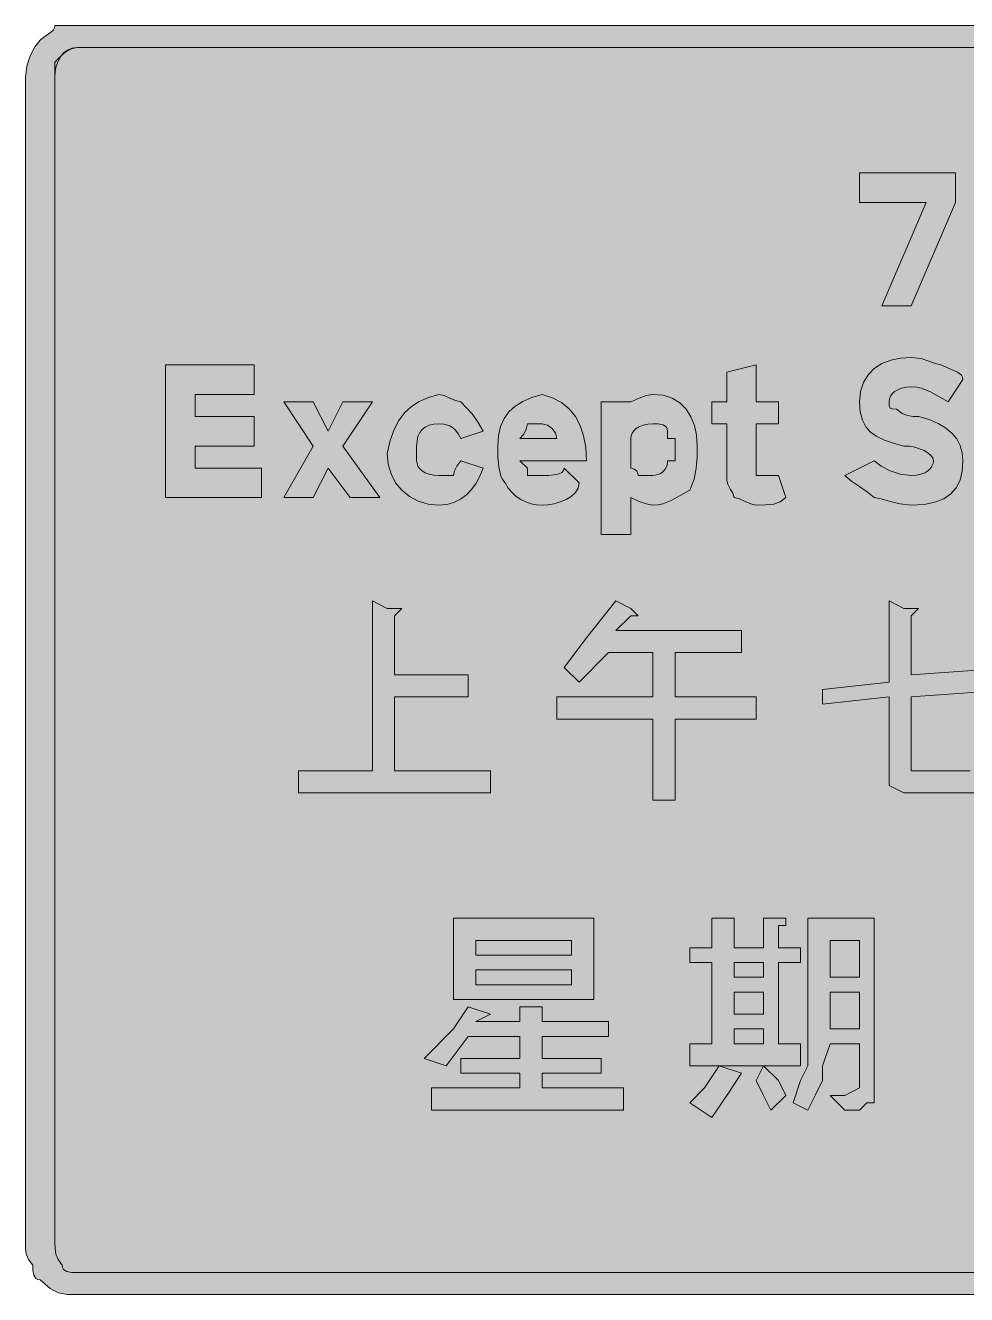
# Model space of a CAD drawing. Header units: metres. Extents: x 12 to 555, y 32 to 238.
# Drawn here: x 11.6 to 164.6, y 31.9 to 238.3 of the extents above; entities that cross this region are included whole.
import ezdxf

# ---------------------------------------------------------------- set-up
doc = ezdxf.new("R2010")
doc.units = ezdxf.units.M
doc.layers.add('FILL_BLACK_000000', color=7, linetype='Continuous', true_color=0x000000)
doc.layers.add('FILL_WHITE_FFFFFF', color=7, linetype='Continuous', true_color=0xffffff)

msp = doc.modelspace()

# ---------------------------------------------------------------- hatches: boundary and pattern name
at = {"layer": 'FILL_BLACK_000000', "true_color": 0x000000}
h = msp.add_hatch(color=7, dxfattribs=at)
h.dxf.hatch_style = 1
h.paths.add_polyline_path([(550.41, 238.32), (552.81, 235.92), (553.21, 235.87), (553.52, 235.71), (554.01, 235.17), (554.5, 234.4), (555.21, 233.52), (555.21, 229.92), (555.21, 40.32), (555, 38.54), (554.46, 36.87), (553.69, 35.43), (552.81, 34.32), (552.1, 33.44), (551.61, 32.67), (551.12, 32.13), (550.81, 31.97), (550.41, 31.92), (546.81, 31.92), (20.01, 31.92), (18.4, 31.96), (17.01, 32.22), (16.33, 32.51), (15.62, 32.93), (14.01, 34.32), (13.61, 34.37), (13.32, 34.53), (12.96, 35.07), (12.83, 35.84), (12.81, 36.72), (12.12, 37.62), (11.76, 38.52), (11.63, 39.42), (11.61, 40.32), (11.61, 229.92), (11.82, 231.7), (12.36, 233.37), (13.13, 234.81), (14.01, 235.92), (14.89, 236.63), (15.66, 237.12), (16.2, 237.61), (16.36, 237.92), (16.41, 238.32), (20.01, 238.32), (546.81, 238.32), (550.41, 238.32)])
h.paths.add_polyline_path([(18.43, 234.31), (17.82, 233.83), (17.31, 233.22), (16.92, 232.49), (16.63, 231.68), (16.47, 230.82), (16.41, 229.92), (16.41, 40.32), (16.43, 39.42), (16.56, 38.52), (16.92, 37.62), (17.61, 36.72), (17.66, 36.32), (17.82, 36.03), (18.36, 35.67), (19.13, 35.54), (20.01, 35.52), (546.81, 35.52), (547.71, 35.54), (548.61, 35.67), (549.51, 36.03), (550.41, 36.72), (550.6, 37.62), (551.01, 38.52), (551.42, 39.42), (551.61, 40.32), (551.61, 229.92), (551.42, 230.82), (551.01, 231.72), (550.6, 232.62), (550.41, 233.52), (549.51, 233.71), (548.61, 234.12), (547.71, 234.53), (546.81, 234.72), (20.01, 234.72), (19.17, 234.61), (18.43, 234.31)], flags=16)
h = msp.add_hatch(color=7, dxfattribs=at)
h.dxf.hatch_style = 1
h.paths.add_polyline_path([(158.01, 209.52), (147.21, 209.52), (147.21, 214.32), (162.81, 214.32), (162.81, 209.52), (155.61, 192.72), (150.81, 192.72), (158.01, 209.52)])
h = msp.add_hatch(color=7, dxfattribs=at)
h.dxf.hatch_style = 1
h.paths.add_polyline_path([(152.03, 176.43), (152.16, 176.07), (152.52, 175.94), (153.21, 175.92), (154.11, 175.23), (155.01, 174.87), (155.91, 174.74), (156.81, 174.72), (158.5, 174.21), (159.96, 173.59), (161.2, 172.86), (162.21, 172.02), (163, 171.06), (163.56, 169.99), (163.9, 168.81), (164.01, 167.52), (163.9, 165.83), (163.54, 164.37), (162.93, 163.13), (162.06, 162.12), (160.9, 161.33), (159.45, 160.77), (157.69, 160.43), (155.61, 160.32), (153.83, 160.51), (152.16, 160.92), (150.72, 161.33), (149.61, 161.52), (148.52, 162.42), (147.21, 163.32), (145.9, 164.22), (144.81, 165.12), (149.61, 167.52), (150.72, 166.64), (152.16, 165.87), (153.83, 165.33), (155.61, 165.12), (156.45, 165.17), (157.18, 165.33), (157.8, 165.56), (158.31, 165.87), (158.7, 166.23), (158.98, 166.64), (159.15, 167.07), (159.21, 167.52), (159.1, 167.97), (158.8, 168.4), (158.32, 168.81), (157.71, 169.17), (156.17, 169.71), (155.31, 169.87), (154.41, 169.92), (152.72, 170.38), (151.26, 170.88), (150.02, 171.46), (149.01, 172.17), (148.22, 173.05), (147.66, 174.14), (147.32, 175.48), (147.21, 177.12), (147.37, 178.81), (147.85, 180.27), (148.6, 181.51), (149.61, 182.52), (150.84, 183.31), (152.27, 183.87), (153.87, 184.21), (155.61, 184.32), (157.2, 184.13), (158.46, 183.72), (159.49, 183.31), (160.41, 183.12), (163.11, 181.92), (163.78, 181.43), (163.95, 181.12), (164.01, 180.72), (161.61, 177.12), (158.61, 178.77), (157.22, 179.31), (156.46, 179.47), (155.61, 179.52), (154.77, 179.47), (154.03, 179.31), (153.42, 179.08), (152.91, 178.77), (152.52, 178.41), (152.23, 178), (152.07, 177.57), (152.01, 177.12), (152.03, 176.43)])
h = msp.add_hatch(color=7, dxfattribs=at)
h.dxf.hatch_style = 1
h.paths.add_polyline_path([(39.21, 166.32), (50.01, 166.32), (50.01, 161.52), (34.41, 161.52), (34.41, 183.12), (48.81, 183.12), (48.81, 178.32), (39.21, 178.32), (39.21, 174.72), (48.81, 174.72), (48.81, 169.92), (39.21, 169.92), (39.21, 166.32)])
h = msp.add_hatch(color=7, dxfattribs=at)
h.dxf.hatch_style = 1
h.paths.add_polyline_path([(134.01, 177.12), (134.01, 173.52), (130.41, 173.52), (130.41, 166.32), (130.41, 165.12), (131.61, 165.12), (132.81, 165.12), (134.01, 165.12), (135.21, 161.52), (134.29, 160.83), (133.26, 160.47), (132, 160.34), (130.41, 160.32), (129.51, 160.51), (128.61, 160.92), (127.71, 161.33), (126.81, 161.52), (126.62, 162.25), (126.21, 162.87), (125.8, 163.71), (125.66, 164.33), (125.61, 165.12), (125.61, 173.52), (123.21, 173.52), (123.21, 177.12), (125.61, 177.12), (125.61, 181.92), (130.41, 183.12), (130.41, 177.12), (134.01, 177.12)])
h = msp.add_hatch(color=7, dxfattribs=at)
h.dxf.hatch_style = 1
h.paths.add_polyline_path([(79.71, 178.13), (80.61, 177.72), (81.51, 177.31), (82.41, 177.12), (84.21, 175.17), (85.11, 173.91), (86.01, 172.32), (82.41, 171.12), (81.96, 171.91), (81.51, 172.51), (81.06, 172.93), (80.61, 173.22), (79.71, 173.48), (78.81, 173.52), (77.97, 173.46), (77.23, 173.29), (76.62, 173.01), (76.11, 172.62), (75.72, 172.11), (75.43, 171.49), (75.27, 170.76), (75.21, 169.92), (75.21, 168.72), (75.21, 167.52), (75.27, 167.07), (75.43, 166.64), (75.72, 166.23), (76.11, 165.87), (76.62, 165.56), (77.23, 165.33), (77.97, 165.17), (78.81, 165.12), (81.21, 165.12), (81.36, 165.87), (81.72, 166.64), (82.41, 167.52), (86.01, 166.32), (85.5, 165.03), (84.88, 163.86), (84.15, 162.84), (83.31, 161.97), (82.35, 161.27), (81.28, 160.75), (80.1, 160.43), (78.81, 160.32), (77.07, 160.48), (75.47, 160.96), (74.04, 161.71), (72.81, 162.72), (71.8, 163.95), (71.05, 165.38), (70.57, 166.98), (70.41, 168.72), (70.92, 170.81), (71.55, 172.58), (72.33, 174.08), (73.26, 175.32), (74.36, 176.34), (75.64, 177.16), (77.12, 177.81), (78.81, 178.32), (79.71, 178.13)])
h = msp.add_hatch(color=7, dxfattribs=at)
h.dxf.hatch_style = 1
h.paths.add_polyline_path([(93.21, 166.32), (93.21, 165.12), (95.61, 165.12), (96.68, 165.14), (97.86, 165.27), (98.39, 165.41), (98.82, 165.63), (99.1, 165.92), (99.21, 166.32), (101.61, 163.92), (101.45, 163.08), (101.01, 162.34), (100.34, 161.73), (99.51, 161.22), (98.56, 160.83), (97.56, 160.54), (96.56, 160.38), (95.61, 160.32), (94.71, 160.38), (93.83, 160.54), (92.97, 160.83), (92.16, 161.22), (91.4, 161.73), (90.72, 162.34), (90.11, 163.08), (89.61, 163.92), (89.21, 164.42), (88.92, 165.03), (88.56, 166.47), (88.43, 168.14), (88.41, 169.92), (88.52, 171.61), (88.86, 173.09), (89.42, 174.37), (90.21, 175.47), (91.22, 176.4), (92.46, 177.18), (93.92, 177.81), (95.61, 178.32), (97.3, 177.76), (98.76, 176.97), (100, 175.96), (101.01, 174.72), (101.8, 173.26), (102.36, 171.57), (102.7, 169.66), (102.81, 167.52), (92.01, 167.52), (93.21, 166.32)])
h.paths.add_polyline_path([(97.8, 172), (97.26, 172.77), (96.49, 173.31), (95.61, 173.52), (93.21, 173.52), (93.02, 172.64), (92.61, 171.87), (92.01, 171.12), (98.01, 171.12), (97.8, 172)], flags=16)
h = msp.add_hatch(color=7, dxfattribs=at)
h.dxf.hatch_style = 1
h.paths.add_polyline_path([(120.66, 166.32), (120.3, 164.52), (119.61, 162.72), (116.61, 161.07), (115.22, 160.53), (114.46, 160.37), (113.61, 160.32), (112.54, 160.51), (111.36, 160.92), (110.01, 161.52), (110.01, 155.52), (105.21, 155.52), (105.21, 177.12), (110.01, 177.12), (111.36, 177.72), (112.54, 178.13), (113.61, 178.32), (115.3, 178.16), (116.76, 177.68), (118, 176.93), (119.01, 175.92), (119.8, 174.69), (120.36, 173.26), (120.7, 171.66), (120.81, 169.92), (120.79, 168.12), (120.66, 166.32)])
h.paths.add_polyline_path([(114.81, 165.42), (115.25, 165.71), (115.63, 166.13), (115.91, 166.73), (116.01, 167.52), (117.21, 167.52), (117.21, 171.12), (116.01, 171.12), (116.01, 172.32), (115.96, 172.72), (115.8, 173.01), (115.26, 173.37), (114.49, 173.5), (113.61, 173.52), (112.77, 173.47), (112.03, 173.31), (111.42, 173.08), (110.91, 172.77), (110.52, 172.41), (110.23, 172), (110.07, 171.57), (110.01, 171.12), (110.01, 167.52), (110.01, 166.32), (110.61, 166.17), (111.02, 165.81), (111.16, 165.52), (111.21, 165.12), (113.61, 165.12), (113.98, 165.16), (114.81, 165.42)], flags=16)
h = msp.add_hatch(color=7, dxfattribs=at)
h.dxf.hatch_style = 1
h.paths.add_polyline_path([(68.01, 177.12), (63.21, 169.92), (69.21, 161.52), (64.41, 161.52), (60.81, 166.32), (58.41, 161.52), (53.61, 161.52), (58.41, 169.92), (53.61, 177.12), (58.41, 177.12), (60.81, 172.32), (63.21, 177.12), (68.01, 177.12)])
h = msp.add_hatch(color=7, dxfattribs=at)
h.dxf.hatch_style = 1
h.paths.add_polyline_path([(71.61, 143.52), (72.81, 143.52), (71.61, 142.32), (71.61, 132.72), (83.61, 132.72), (83.61, 129.12), (71.61, 129.12), (71.61, 117.12), (87.21, 117.12), (87.21, 113.52), (56.01, 113.52), (56.01, 117.12), (68.01, 117.12), (68.01, 144.72), (70.41, 143.52), (71.61, 143.52)])
h = msp.add_hatch(color=7, dxfattribs=at)
h.dxf.hatch_style = 1
h.paths.add_polyline_path([(102.81, 138.72), (107.61, 144.72), (110.01, 143.52), (111.21, 142.32), (110.01, 142.32), (107.61, 139.92), (128.01, 139.92), (128.01, 136.32), (117.21, 136.32), (117.21, 129.12), (130.41, 129.12), (130.41, 125.52), (117.21, 125.52), (117.21, 112.32), (113.61, 112.32), (113.61, 125.52), (98.01, 125.52), (98.01, 129.12), (113.61, 129.12), (113.61, 136.32), (106.41, 136.32), (101.61, 131.52), (99.21, 133.92), (102.81, 138.72)])
h = msp.add_hatch(color=7, dxfattribs=at)
h.dxf.hatch_style = 1
h.paths.add_polyline_path([(155.61, 143.52), (156.81, 143.52), (155.61, 142.32), (155.61, 132.72), (172.41, 133.92), (172.41, 130.32), (155.61, 129.12), (155.61, 119.52), (155.61, 118.32), (155.61, 117.12), (156.81, 117.12), (165.21, 117.12), (166.41, 117.12), (167.61, 117.12), (167.61, 118.32), (168.81, 119.52), (170.01, 121.92), (172.41, 120.72), (171.21, 115.92), (171.21, 114.72), (170.01, 113.52), (167.61, 113.52), (166.41, 113.52), (156.81, 113.52), (154.41, 113.52), (152.01, 114.72), (152.01, 115.92), (152.01, 118.32), (152.01, 129.12), (141.21, 127.92), (141.21, 130.32), (152.01, 131.52), (152.01, 144.72), (154.41, 143.52), (155.61, 143.52)])
h = msp.add_hatch(color=7, dxfattribs=at)
h.dxf.hatch_style = 1
h.paths.add_polyline_path([(81.21, 93.12), (104.01, 93.12), (104.01, 79.92), (81.21, 79.92), (81.21, 93.12)])
h.paths.add_polyline_path([(84.81, 89.52), (84.81, 87.12), (100.41, 87.12), (100.41, 89.52), (84.81, 89.52)], flags=16)
h.paths.add_polyline_path([(100.41, 84.72), (84.81, 84.72), (84.81, 82.32), (100.41, 82.32), (100.41, 84.72)], flags=16)
h = msp.add_hatch(color=7, dxfattribs=at)
h.dxf.hatch_style = 1
h.paths.add_polyline_path([(126.81, 93.12), (126.81, 91.92), (126.81, 88.32), (131.61, 88.32), (131.61, 93.12), (134.01, 93.12), (135.21, 93.12), (135.21, 91.92), (134.01, 91.92), (134.01, 88.32), (137.61, 88.32), (137.61, 85.92), (134.01, 85.92), (134.01, 72.72), (137.61, 72.72), (137.61, 69.12), (119.61, 69.12), (119.61, 72.72), (123.21, 72.72), (123.21, 85.92), (119.61, 85.92), (119.61, 88.32), (123.21, 88.32), (123.21, 93.12), (125.61, 93.12), (126.81, 93.12)])
h.paths.add_polyline_path([(126.81, 77.52), (131.61, 77.52), (131.61, 81.12), (126.81, 81.12), (126.81, 77.52)], flags=16)
h.paths.add_polyline_path([(126.81, 75.12), (126.81, 72.72), (131.61, 72.72), (131.61, 75.12), (126.81, 75.12)], flags=16)
h.paths.add_polyline_path([(131.61, 85.92), (126.81, 85.92), (126.81, 83.52), (131.61, 83.52), (131.61, 85.92)], flags=16)
h = msp.add_hatch(color=7, dxfattribs=at)
h.dxf.hatch_style = 1
h.paths.add_polyline_path([(149.61, 64.32), (149.61, 63.12), (148.41, 63.12), (147.21, 61.92), (144.81, 61.92), (142.41, 64.32), (144.81, 64.32), (147.21, 65.52), (147.21, 72.72), (142.41, 72.72), (141.21, 69.12), (141.21, 66.72), (140.01, 64.32), (138.81, 61.92), (136.41, 63.12), (137.61, 66.72), (138.81, 69.12), (138.81, 73.92), (138.81, 78.72), (138.81, 93.12), (149.61, 93.12), (149.61, 66.72), (149.61, 64.32)])
h.paths.add_polyline_path([(142.41, 81.12), (142.41, 75.12), (147.21, 75.12), (147.21, 81.12), (142.41, 81.12)], flags=16)
h.paths.add_polyline_path([(147.21, 89.52), (142.41, 89.52), (142.41, 83.52), (147.21, 83.52), (147.21, 89.52)], flags=16)
h = msp.add_hatch(color=7, dxfattribs=at)
h.dxf.hatch_style = 1
h.paths.add_polyline_path([(84.81, 76.32), (92.01, 76.32), (92.01, 78.72), (95.61, 78.72), (95.61, 77.52), (95.61, 76.32), (106.41, 76.32), (106.41, 73.92), (95.61, 73.92), (95.61, 70.32), (105.21, 70.32), (105.21, 67.92), (95.61, 67.92), (95.61, 65.52), (108.81, 65.52), (108.81, 61.92), (77.61, 61.92), (77.61, 65.52), (92.01, 65.52), (92.01, 67.92), (82.41, 67.92), (82.41, 70.32), (92.01, 70.32), (92.01, 73.92), (83.61, 73.92), (80.01, 69.12), (76.41, 70.32), (81.21, 75.12), (83.61, 78.72), (87.21, 77.52), (84.81, 76.32)])
h = msp.add_hatch(color=7, dxfattribs=at)
h.dxf.hatch_style = 1
h.paths.add_polyline_path([(122.01, 65.52), (124.41, 69.12), (128.01, 67.92), (125.61, 64.32), (123.21, 60.72), (119.61, 63.12), (122.01, 65.52)])
h = msp.add_hatch(color=7, dxfattribs=at)
h.dxf.hatch_style = 1
h.paths.add_polyline_path([(134.01, 66.72), (135.21, 64.32), (132.81, 61.92), (131.61, 64.32), (130.41, 66.72), (131.61, 69.12), (134.01, 66.72)])
at = {"layer": 'FILL_WHITE_FFFFFF', "true_color": 0xffffff}
h = msp.add_hatch(color=7, dxfattribs=at)
h.dxf.hatch_style = 1
h.paths.add_polyline_path([(19.13, 35.54), (18.36, 35.67), (17.82, 36.03), (17.66, 36.32), (17.61, 36.72), (16.92, 37.62), (16.56, 38.52), (16.43, 39.42), (16.41, 40.32), (16.41, 229.92), (16.41, 232.32), (17.61, 233.52), (18.36, 234.12), (19.13, 234.53), (20.01, 234.72), (546.81, 234.72), (548.01, 234.72), (548.72, 234.03), (549.21, 233.67), (549.7, 233.54), (550.41, 233.52), (550.41, 232.32), (551.1, 231.61), (551.46, 231.12), (551.59, 230.63), (551.61, 229.92), (551.61, 40.32), (551.42, 39.42), (551.01, 38.52), (550.6, 37.62), (550.41, 36.72), (549.51, 36.03), (548.61, 35.67), (547.71, 35.54), (546.81, 35.52), (20.01, 35.52), (19.13, 35.54)])

# ---------------------------------------------------------------- linework, layer by layer
at = {"layer": 'FILL_BLACK_000000', "lineweight": 0, "true_color": 0x000000}
for points in [[(546.81, 31.92), (20.01, 31.92), (18.4, 31.96), (17.01, 32.22), (16.33, 32.51), (15.62, 32.93), (14.01, 34.32), (13.61, 34.37), (13.32, 34.53), (12.96, 35.07), (12.83, 35.84), (12.81, 36.72), (12.12, 37.62), (11.76, 38.52), (11.63, 39.42), (11.61, 40.32), (11.61, 229.92), (11.82, 231.7), (12.36, 233.37), (13.13, 234.81), (14.01, 235.92), (14.89, 236.63), (15.66, 237.12), (16.2, 237.61), (16.36, 237.92), (16.41, 238.32), (20.01, 238.32), (546.81, 238.32)], [(546.81, 234.72), (20.01, 234.72), (19.17, 234.61), (18.43, 234.31), (17.82, 233.83), (17.31, 233.22), (16.92, 232.49), (16.63, 231.68), (16.47, 230.82), (16.41, 229.92), (16.41, 40.32), (16.43, 39.42), (16.56, 38.52), (16.92, 37.62), (17.61, 36.72), (17.66, 36.32), (17.82, 36.03), (18.36, 35.67), (19.13, 35.54), (20.01, 35.52), (546.81, 35.52)], [(166.41, 113.52), (156.81, 113.52), (154.41, 113.52), (152.01, 114.72), (152.01, 115.92), (152.01, 118.32), (152.01, 129.12), (141.21, 127.92), (141.21, 130.32), (152.01, 131.52), (152.01, 144.72), (154.41, 143.52), (155.61, 143.52), (156.81, 143.52), (155.61, 142.32), (155.61, 132.72), (172.41, 133.92)], [(172.41, 130.32), (155.61, 129.12), (155.61, 119.52), (155.61, 118.32), (155.61, 117.12), (156.81, 117.12), (165.21, 117.12)]]:
    msp.add_lwpolyline(points, dxfattribs=at)
for points in [[(158.01, 209.52), (147.21, 209.52), (147.21, 214.32), (162.81, 214.32), (162.81, 209.52), (155.61, 192.72), (150.81, 192.72)], [(152.03, 176.43), (152.16, 176.07), (152.52, 175.94), (153.21, 175.92), (154.11, 175.23), (155.01, 174.87), (155.91, 174.74), (156.81, 174.72), (158.5, 174.21), (159.96, 173.59), (161.2, 172.86), (162.21, 172.02), (163, 171.06), (163.56, 169.99), (163.9, 168.81), (164.01, 167.52), (163.9, 165.83), (163.54, 164.37), (162.93, 163.13), (162.06, 162.12), (160.9, 161.33), (159.45, 160.77), (157.69, 160.43), (155.61, 160.32), (153.83, 160.51), (152.16, 160.92), (150.72, 161.33), (149.61, 161.52), (148.52, 162.42), (147.21, 163.32), (145.9, 164.22), (144.81, 165.12), (149.61, 167.52), (150.72, 166.64), (152.16, 165.87), (153.83, 165.33), (155.61, 165.12), (156.45, 165.17), (157.18, 165.33), (157.8, 165.56), (158.31, 165.87), (158.7, 166.23), (158.98, 166.64), (159.15, 167.07), (159.21, 167.52), (159.1, 167.97), (158.8, 168.4), (158.32, 168.81), (157.71, 169.17), (156.17, 169.71), (155.31, 169.87), (154.41, 169.92), (152.72, 170.38), (151.26, 170.88), (150.02, 171.46), (149.01, 172.17), (148.22, 173.05), (147.66, 174.14), (147.32, 175.48), (147.21, 177.12), (147.37, 178.81), (147.85, 180.27), (148.6, 181.51), (149.61, 182.52), (150.84, 183.31), (152.27, 183.87), (153.87, 184.21), (155.61, 184.32), (157.2, 184.13), (158.46, 183.72), (159.49, 183.31), (160.41, 183.12), (163.11, 181.92), (163.78, 181.43), (163.95, 181.12), (164.01, 180.72), (161.61, 177.12), (158.61, 178.77), (157.22, 179.31), (156.46, 179.47), (155.61, 179.52), (154.77, 179.47), (154.03, 179.31), (153.42, 179.08), (152.91, 178.77), (152.52, 178.41), (152.23, 178), (152.07, 177.57), (152.01, 177.12)], [(39.21, 166.32), (50.01, 166.32), (50.01, 161.52), (34.41, 161.52), (34.41, 183.12), (48.81, 183.12), (48.81, 178.32), (39.21, 178.32), (39.21, 174.72), (48.81, 174.72), (48.81, 169.92), (39.21, 169.92)], [(134.01, 177.12), (134.01, 173.52), (130.41, 173.52), (130.41, 166.32), (130.41, 165.12), (131.61, 165.12), (132.81, 165.12), (134.01, 165.12), (135.21, 161.52), (134.29, 160.83), (133.26, 160.47), (132, 160.34), (130.41, 160.32), (129.51, 160.51), (128.61, 160.92), (127.71, 161.33), (126.81, 161.52), (126.62, 162.25), (126.21, 162.87), (125.8, 163.71), (125.66, 164.33), (125.61, 165.12), (125.61, 173.52), (123.21, 173.52), (123.21, 177.12), (125.61, 177.12), (125.61, 181.92), (130.41, 183.12), (130.41, 177.12)], [(79.71, 178.13), (80.61, 177.72), (81.51, 177.31), (82.41, 177.12), (84.21, 175.17), (85.11, 173.91), (86.01, 172.32), (82.41, 171.12), (81.96, 171.91), (81.51, 172.51), (81.06, 172.93), (80.61, 173.22), (79.71, 173.48), (78.81, 173.52), (77.97, 173.46), (77.23, 173.29), (76.62, 173.01), (76.11, 172.62), (75.72, 172.11), (75.43, 171.49), (75.27, 170.76), (75.21, 169.92), (75.21, 168.72), (75.21, 167.52), (75.27, 167.07), (75.43, 166.64), (75.72, 166.23), (76.11, 165.87), (76.62, 165.56), (77.23, 165.33), (77.97, 165.17), (78.81, 165.12), (81.21, 165.12), (81.36, 165.87), (81.72, 166.64), (82.41, 167.52), (86.01, 166.32), (85.5, 165.03), (84.88, 163.86), (84.15, 162.84), (83.31, 161.97), (82.35, 161.27), (81.28, 160.75), (80.1, 160.43), (78.81, 160.32), (77.07, 160.48), (75.47, 160.96), (74.04, 161.71), (72.81, 162.72), (71.8, 163.95), (71.05, 165.38), (70.57, 166.98), (70.41, 168.72), (70.92, 170.81), (71.55, 172.58), (72.33, 174.08), (73.26, 175.32), (74.36, 176.34), (75.64, 177.16), (77.12, 177.81), (78.81, 178.32)], [(93.21, 166.32), (93.21, 165.12), (95.61, 165.12), (96.68, 165.14), (97.86, 165.27), (98.39, 165.41), (98.82, 165.63), (99.1, 165.92), (99.21, 166.32), (101.61, 163.92), (101.45, 163.08), (101.01, 162.34), (100.34, 161.73), (99.51, 161.22), (98.56, 160.83), (97.56, 160.54), (96.56, 160.38), (95.61, 160.32), (94.71, 160.38), (93.83, 160.54), (92.97, 160.83), (92.16, 161.22), (91.4, 161.73), (90.72, 162.34), (90.11, 163.08), (89.61, 163.92), (89.21, 164.42), (88.92, 165.03), (88.56, 166.47), (88.43, 168.14), (88.41, 169.92), (88.52, 171.61), (88.86, 173.09), (89.42, 174.37), (90.21, 175.47), (91.22, 176.4), (92.46, 177.18), (93.92, 177.81), (95.61, 178.32), (97.3, 177.76), (98.76, 176.97), (100, 175.96), (101.01, 174.72), (101.8, 173.26), (102.36, 171.57), (102.7, 169.66), (102.81, 167.52), (92.01, 167.52)], [(120.66, 166.32), (120.3, 164.52), (119.61, 162.72), (116.61, 161.07), (115.22, 160.53), (114.46, 160.37), (113.61, 160.32), (112.54, 160.51), (111.36, 160.92), (110.01, 161.52), (110.01, 155.52), (105.21, 155.52), (105.21, 177.12), (110.01, 177.12), (111.36, 177.72), (112.54, 178.13), (113.61, 178.32), (115.3, 178.16), (116.76, 177.68), (118, 176.93), (119.01, 175.92), (119.8, 174.69), (120.36, 173.26), (120.7, 171.66), (120.81, 169.92), (120.79, 168.12)], [(68.01, 177.12), (63.21, 169.92), (69.21, 161.52), (64.41, 161.52), (60.81, 166.32), (58.41, 161.52), (53.61, 161.52), (58.41, 169.92), (53.61, 177.12), (58.41, 177.12), (60.81, 172.32), (63.21, 177.12)], [(97.8, 172), (97.26, 172.77), (96.49, 173.31), (95.61, 173.52), (93.21, 173.52), (93.02, 172.64), (92.61, 171.87), (92.01, 171.12), (98.01, 171.12)], [(114.81, 165.42), (115.25, 165.71), (115.63, 166.13), (115.91, 166.73), (116.01, 167.52), (117.21, 167.52), (117.21, 171.12), (116.01, 171.12), (116.01, 172.32), (115.96, 172.72), (115.8, 173.01), (115.26, 173.37), (114.49, 173.5), (113.61, 173.52), (112.77, 173.47), (112.03, 173.31), (111.42, 173.08), (110.91, 172.77), (110.52, 172.41), (110.23, 172), (110.07, 171.57), (110.01, 171.12), (110.01, 167.52), (110.01, 166.32), (110.61, 166.17), (111.02, 165.81), (111.16, 165.52), (111.21, 165.12), (113.61, 165.12), (113.98, 165.16)], [(71.61, 143.52), (72.81, 143.52), (71.61, 142.32), (71.61, 132.72), (83.61, 132.72), (83.61, 129.12), (71.61, 129.12), (71.61, 117.12), (87.21, 117.12), (87.21, 113.52), (56.01, 113.52), (56.01, 117.12), (68.01, 117.12), (68.01, 144.72), (70.41, 143.52)], [(102.81, 138.72), (107.61, 144.72), (110.01, 143.52), (111.21, 142.32), (110.01, 142.32), (107.61, 139.92), (128.01, 139.92), (128.01, 136.32), (117.21, 136.32), (117.21, 129.12), (130.41, 129.12), (130.41, 125.52), (117.21, 125.52), (117.21, 112.32), (113.61, 112.32), (113.61, 125.52), (98.01, 125.52), (98.01, 129.12), (113.61, 129.12), (113.61, 136.32), (106.41, 136.32), (101.61, 131.52), (99.21, 133.92)], [(81.21, 93.12), (104.01, 93.12), (104.01, 79.92), (81.21, 79.92)], [(126.81, 93.12), (126.81, 91.92), (126.81, 88.32), (131.61, 88.32), (131.61, 93.12), (134.01, 93.12), (135.21, 93.12), (135.21, 91.92), (134.01, 91.92), (134.01, 88.32), (137.61, 88.32), (137.61, 85.92), (134.01, 85.92), (134.01, 72.72), (137.61, 72.72), (137.61, 69.12), (119.61, 69.12), (119.61, 72.72), (123.21, 72.72), (123.21, 85.92), (119.61, 85.92), (119.61, 88.32), (123.21, 88.32), (123.21, 93.12), (125.61, 93.12)], [(149.61, 64.32), (149.61, 63.12), (148.41, 63.12), (147.21, 61.92), (144.81, 61.92), (142.41, 64.32), (144.81, 64.32), (147.21, 65.52), (147.21, 72.72), (142.41, 72.72), (141.21, 69.12), (141.21, 66.72), (140.01, 64.32), (138.81, 61.92), (136.41, 63.12), (137.61, 66.72), (138.81, 69.12), (138.81, 73.92), (138.81, 78.72), (138.81, 93.12), (149.61, 93.12), (149.61, 66.72)], [(84.81, 89.52), (84.81, 87.12), (100.41, 87.12), (100.41, 89.52)], [(147.21, 89.52), (142.41, 89.52), (142.41, 83.52), (147.21, 83.52)], [(100.41, 84.72), (84.81, 84.72), (84.81, 82.32), (100.41, 82.32)], [(131.61, 85.92), (126.81, 85.92), (126.81, 83.52), (131.61, 83.52)], [(126.81, 77.52), (131.61, 77.52), (131.61, 81.12), (126.81, 81.12)], [(142.41, 81.12), (142.41, 75.12), (147.21, 75.12), (147.21, 81.12)], [(84.81, 76.32), (92.01, 76.32), (92.01, 78.72), (95.61, 78.72), (95.61, 77.52), (95.61, 76.32), (106.41, 76.32), (106.41, 73.92), (95.61, 73.92), (95.61, 70.32), (105.21, 70.32), (105.21, 67.92), (95.61, 67.92), (95.61, 65.52), (108.81, 65.52), (108.81, 61.92), (77.61, 61.92), (77.61, 65.52), (92.01, 65.52), (92.01, 67.92), (82.41, 67.92), (82.41, 70.32), (92.01, 70.32), (92.01, 73.92), (83.61, 73.92), (80.01, 69.12), (76.41, 70.32), (81.21, 75.12), (83.61, 78.72), (87.21, 77.52)], [(126.81, 75.12), (126.81, 72.72), (131.61, 72.72), (131.61, 75.12)], [(122.01, 65.52), (124.41, 69.12), (128.01, 67.92), (125.61, 64.32), (123.21, 60.72), (119.61, 63.12)], [(134.01, 66.72), (135.21, 64.32), (132.81, 61.92), (131.61, 64.32), (130.41, 66.72), (131.61, 69.12)]]:
    msp.add_lwpolyline(points, close=True, dxfattribs=at)
at = {"layer": 'FILL_WHITE_FFFFFF', "lineweight": 0, "true_color": 0xffffff}
msp.add_lwpolyline([(546.81, 35.52), (20.01, 35.52), (19.13, 35.54), (18.36, 35.67), (17.82, 36.03), (17.66, 36.32), (17.61, 36.72), (16.92, 37.62), (16.56, 38.52), (16.43, 39.42), (16.41, 40.32), (16.41, 229.92), (16.41, 232.32), (17.61, 233.52), (18.36, 234.12), (19.13, 234.53), (20.01, 234.72), (546.81, 234.72)], dxfattribs=at)

doc.saveas('drawing.dxf')
